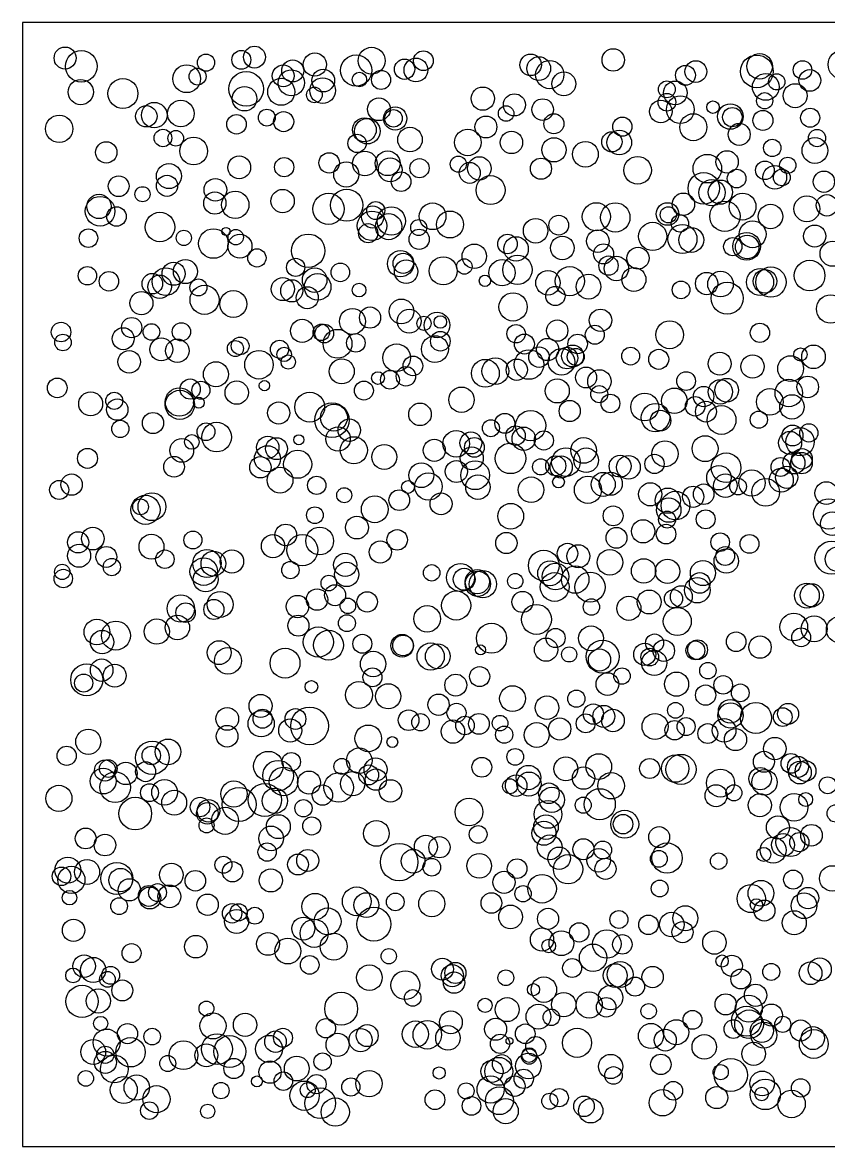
# Model space of a CAD drawing. Header units: millimetres. Extents: x 0 to 100, y 0 to 50.
# Drawn here: x 0 to 35.9, y 0 to 50 of the extents above; entities that cross this region are included whole.
import ezdxf

# ---------------------------------------------------------------- set-up
doc = ezdxf.new("R2010")
doc.units = ezdxf.units.MM
doc.layers.add('frame', color=7, linetype='Continuous')
doc.layers.add('media', color=7, linetype='Continuous')

msp = doc.modelspace()

# ---------------------------------------------------------------- linework, layer by layer
at = {"layer": 'frame'}
msp.add_lwpolyline([(0, 0), (100, 0), (100, 50), (0, 50), (0, 0)], dxfattribs=at)
at = {"layer": 'media'}
for centre, radius in [((1.897, 48.416), 0.49), ((2.615, 48.052), 0.702), ((8.163, 48.213), 0.382), ((9.735, 48.337), 0.42), ((10.322, 48.46), 0.488), ((13.005, 48.129), 0.515), ((14.842, 47.868), 0.695), ((15.53, 48.298), 0.599), ((17.835, 48.3), 0.439), ((22.607, 48.115), 0.48), ((26.28, 48.332), 0.5), ((32.666, 47.825), 0.727), ((32.789, 48.05), 0.568), ((36.487, 48.127), 0.65), ((7.304, 47.496), 0.618), ((11.599, 47.628), 0.486), ((12.021, 47.845), 0.488), ((16.996, 47.922), 0.451), ((17.502, 47.887), 0.529), ((22.965, 47.95), 0.527), ((23.455, 47.68), 0.627), ((29.492, 47.65), 0.441), ((29.953, 47.815), 0.484), ((34.699, 47.887), 0.412), ((4.469, 46.838), 0.667), ((7.789, 47.595), 0.378), ((9.952, 47.045), 0.77), ((11.509, 46.917), 0.601), ((11.961, 47.317), 0.581), ((13.351, 46.968), 0.572), ((13.379, 47.414), 0.505), ((14.986, 47.461), 0.322), ((15.95, 47.446), 0.425), ((24.084, 47.269), 0.53), ((33.064, 47.132), 0.595), ((33.551, 47.359), 0.362), ((35.025, 47.422), 0.483), ((2.593, 46.904), 0.561), ((9.877, 46.608), 0.545), ((12.985, 46.779), 0.348), ((20.476, 46.612), 0.518), ((28.666, 47.025), 0.375), ((29.041, 46.867), 0.527), ((34.371, 46.743), 0.534), ((7.046, 45.949), 0.591), ((15.857, 46.139), 0.504), ((21.884, 46.336), 0.492), ((23.139, 46.124), 0.481), ((28.397, 46.042), 0.501), ((28.666, 46.451), 0.392), ((29.265, 46.125), 0.617), ((30.715, 46.233), 0.278), ((33.015, 46.517), 0.363), ((5.508, 45.828), 0.477), ((5.861, 45.878), 0.568), ((10.871, 45.767), 0.376), ((11.617, 45.589), 0.447), ((16.582, 45.727), 0.518), ((16.505, 45.737), 0.392), ((21.516, 45.95), 0.346), ((31.488, 45.817), 0.568), ((31.576, 45.788), 0.431), ((32.937, 45.644), 0.446), ((35.04, 45.763), 0.424), ((1.636, 45.268), 0.608), ((9.521, 45.471), 0.434), ((15.209, 45.225), 0.528), ((15.34, 45.164), 0.569), ((20.616, 45.351), 0.487), ((23.638, 45.495), 0.446), ((26.683, 45.364), 0.426), ((29.842, 45.342), 0.6), ((31.882, 45.021), 0.49), ((6.248, 44.861), 0.391), ((6.819, 44.85), 0.348), ((14.884, 44.623), 0.409), ((17.238, 44.79), 0.546), ((19.81, 44.666), 0.591), ((21.75, 44.665), 0.498), ((26.22, 44.69), 0.45), ((26.548, 44.66), 0.549), ((35.344, 44.857), 0.383), ((3.726, 44.219), 0.476), ((7.617, 44.281), 0.615), ((23.644, 44.335), 0.539), ((25.043, 44.137), 0.57), ((33.351, 44.419), 0.387), ((35.251, 44.307), 0.574), ((9.641, 43.553), 0.509), ((13.64, 43.754), 0.455), ((15.229, 43.727), 0.551), ((16.246, 43.736), 0.55), ((19.389, 43.696), 0.358), ((20.322, 43.51), 0.521), ((27.365, 43.425), 0.612), ((30.465, 43.497), 0.637), ((31.341, 43.796), 0.5), ((34.043, 43.646), 0.362), ((6.513, 43.166), 0.556), ((11.642, 43.564), 0.429), ((14.403, 43.237), 0.557), ((16.36, 43.444), 0.53), ((17.661, 43.518), 0.427), ((19.897, 43.311), 0.467), ((23.065, 43.496), 0.469), ((33.025, 43.424), 0.414), ((33.464, 43.113), 0.527), ((4.279, 42.717), 0.46), ((6.431, 42.734), 0.472), ((8.58, 42.554), 0.505), ((16.843, 42.92), 0.436), ((20.823, 42.545), 0.647), ((30.307, 42.625), 0.701), ((30.67, 42.433), 0.586), ((31.769, 43.058), 0.415), ((33.777, 43.108), 0.373), ((35.649, 42.916), 0.474), ((5.34, 42.36), 0.335), ((11.572, 42.057), 0.52), ((14.422, 41.871), 0.715), ((31.046, 42.453), 0.539), ((3.451, 41.605), 0.66), ((3.405, 41.817), 0.54), ((8.558, 41.966), 0.495), ((9.467, 41.891), 0.608), ((13.614, 41.707), 0.696), ((15.717, 41.631), 0.401), ((29.398, 41.913), 0.499), ((31.246, 41.38), 0.676), ((32.032, 41.809), 0.596), ((34.891, 41.71), 0.575), ((35.788, 41.867), 0.477), ((4.182, 41.371), 0.433), ((6.115, 40.9), 0.657), ((15.547, 40.954), 0.657), ((15.575, 41.347), 0.494), ((16.29, 40.92), 0.581), ((16.404, 41.169), 0.631), ((18.245, 41.379), 0.593), ((19.018, 41.014), 0.6), ((25.529, 41.359), 0.625), ((26.371, 41.328), 0.653), ((28.696, 41.481), 0.503), ((28.729, 41.445), 0.359), ((33.275, 41.37), 0.544), ((15.377, 40.625), 0.427), ((17.624, 40.878), 0.356), ((22.827, 40.735), 0.546), ((23.855, 40.983), 0.44), ((28.033, 40.485), 0.626), ((29.358, 40.368), 0.646), ((29.246, 41.061), 0.386), ((32.477, 40.58), 0.598), ((2.934, 40.408), 0.413), ((7.178, 40.417), 0.338), ((8.493, 40.168), 0.658), ((9.055, 40.704), 0.182), ((9.673, 40.048), 0.535), ((9.488, 40.45), 0.343), ((12.711, 39.846), 0.745), ((17.647, 40.355), 0.45), ((21.576, 40.146), 0.436), ((25.596, 40.273), 0.5), ((29.75, 40.325), 0.554), ((32.212, 40.041), 0.614), ((32.237, 40.015), 0.523), ((35.24, 40.497), 0.492), ((20.097, 39.6), 0.543), ((21.957, 39.927), 0.544), ((24.015, 39.969), 0.525), ((25.849, 39.707), 0.445), ((27.381, 39.515), 0.49), ((31.596, 40.03), 0.405), ((36.034, 39.713), 0.557), ((10.428, 39.528), 0.405), ((12.151, 39.105), 0.405), ((16.818, 39.269), 0.585), ((16.937, 39.286), 0.45), ((18.715, 38.951), 0.623), ((22.02, 38.997), 0.652), ((26.067, 39.183), 0.43), ((26.418, 39.056), 0.544), ((2.889, 38.735), 0.41), ((6.379, 38.472), 0.614), ((6.723, 38.823), 0.515), ((7.245, 38.919), 0.534), ((12.996, 38.542), 0.547), ((14.14, 38.884), 0.414), ((17.066, 38.919), 0.523), ((19.656, 39.146), 0.342), ((21.332, 38.871), 0.582), ((24.346, 38.492), 0.649), ((27.197, 38.567), 0.537), ((32.811, 38.453), 0.602), ((33.027, 38.486), 0.524), ((33.294, 38.452), 0.675), ((35.016, 38.741), 0.682), ((3.845, 38.487), 0.433), ((5.775, 38.38), 0.456), ((6.102, 38.245), 0.522), ((7.826, 38.213), 0.378), ((11.583, 38.14), 0.514), ((11.98, 38.063), 0.492), ((13.131, 38.237), 0.593), ((20.569, 38.509), 0.251), ((23.376, 38.42), 0.545), ((25.181, 38.248), 0.549), ((30.432, 38.387), 0.496), ((31.051, 38.363), 0.57), ((5.291, 37.514), 0.512), ((8.099, 37.664), 0.647), ((9.381, 37.477), 0.602), ((12.666, 37.758), 0.49), ((14.973, 38.095), 0.305), ((23.705, 37.834), 0.429), ((29.294, 38.106), 0.393), ((31.348, 37.735), 0.708), ((16.859, 37.147), 0.551), ((21.822, 37.348), 0.627), ((35.95, 37.255), 0.633), ((14.676, 36.704), 0.577), ((15.461, 36.873), 0.471), ((17.203, 36.715), 0.532), ((18.443, 36.538), 0.569), ((25.711, 36.751), 0.499), ((1.715, 36.229), 0.435), ((4.857, 36.426), 0.452), ((5.737, 36.233), 0.369), ((7.069, 36.24), 0.406), ((12.441, 36.282), 0.515), ((13.295, 36.218), 0.365), ((13.425, 36.163), 0.415), ((17.861, 36.617), 0.319), ((18.586, 36.675), 0.278), ((21.959, 36.156), 0.41), ((23.787, 36.295), 0.474), ((25.459, 36.11), 0.423), ((28.79, 36.108), 0.619), ((32.803, 36.197), 0.429), ((1.8, 35.765), 0.367), ((4.479, 35.931), 0.489), ((9.683, 35.611), 0.394), ((14.017, 35.709), 0.641), ((14.829, 35.747), 0.413), ((18.348, 35.469), 0.598), ((18.588, 35.823), 0.438), ((22.325, 35.696), 0.445), ((24.696, 35.699), 0.435), ((6.174, 35.456), 0.509), ((6.888, 35.398), 0.522), ((9.47, 35.494), 0.357), ((11.435, 35.463), 0.404), ((11.64, 35.236), 0.322), ((16.643, 35.087), 0.614), ((22.978, 35.113), 0.456), ((23.357, 35.453), 0.493), ((24.222, 35.073), 0.481), ((24.472, 35.166), 0.487), ((24.61, 35.125), 0.377), ((27.053, 35.16), 0.397), ((34.605, 35.23), 0.295), ((35.188, 35.128), 0.524), ((4.743, 34.908), 0.502), ((10.52, 34.775), 0.635), ((11.822, 34.898), 0.321), ((14.203, 34.482), 0.557), ((17.368, 34.724), 0.436), ((20.592, 34.394), 0.62), ((21.034, 34.49), 0.595), ((21.988, 34.553), 0.473), ((22.531, 34.785), 0.658), ((23.977, 34.903), 0.592), ((28.301, 35.016), 0.445), ((31.015, 34.82), 0.51), ((32.478, 34.696), 0.516), ((34.17, 34.602), 0.575), ((8.603, 34.354), 0.555), ((16.347, 34.106), 0.417), ((17.057, 34.262), 0.433), ((25.072, 34.208), 0.465), ((25.665, 34.034), 0.521), ((1.546, 33.744), 0.436), ((7.459, 33.693), 0.449), ((7.938, 33.643), 0.401), ((9.531, 33.534), 0.519), ((10.761, 33.845), 0.23), ((15.188, 33.625), 0.421), ((15.813, 34.182), 0.285), ((23.789, 33.611), 0.536), ((29.52, 34.049), 0.418), ((31.042, 33.569), 0.542), ((31.326, 33.642), 0.526), ((34.088, 33.518), 0.611), ((34.932, 33.789), 0.479), ((3.033, 33.037), 0.532), ((4.082, 33.17), 0.38), ((7, 32.992), 0.65), ((6.983, 33.12), 0.633), ((12.778, 32.89), 0.664), ((19.53, 33.219), 0.565), ((25.657, 33.464), 0.381), ((27.682, 32.896), 0.619), ((28.998, 33.173), 0.567), ((30.301, 33.36), 0.454), ((33.248, 33.126), 0.594), ((4.215, 32.78), 0.477), ((7.845, 33.089), 0.243), ((11.396, 32.632), 0.493), ((13.768, 32.313), 0.769), ((13.856, 32.422), 0.596), ((17.684, 32.569), 0.502), ((24.343, 32.717), 0.47), ((26.155, 33.052), 0.415), ((28.16, 32.422), 0.633), ((29.923, 32.929), 0.435), ((30.402, 32.689), 0.464), ((34.228, 32.902), 0.542), ((5.806, 32.181), 0.471), ((21.455, 32.169), 0.443), ((22.606, 32.069), 0.673), ((28.385, 32.291), 0.458), ((31.096, 32.317), 0.643), ((32.755, 32.332), 0.383), ((4.351, 31.921), 0.383), ((8.164, 31.794), 0.394), ((8.637, 31.558), 0.658), ((14.04, 31.471), 0.543), ((14.539, 31.866), 0.499), ((20.837, 31.953), 0.379), ((21.933, 31.623), 0.433), ((22.297, 31.482), 0.52), ((34.255, 31.627), 0.464), ((34.98, 31.744), 0.406), ((7.533, 31.339), 0.326), ((10.911, 31.1), 0.497), ((11.301, 31.042), 0.486), ((12.291, 31.438), 0.224), ((14.74, 30.971), 0.603), ((19.294, 31.259), 0.591), ((19.945, 31.295), 0.49), ((20.103, 31.101), 0.439), ((23.192, 31.406), 0.427), ((24.959, 30.962), 0.57), ((30.364, 31.043), 0.576), ((34.148, 31.298), 0.513), ((34.59, 31.347), 0.628), ((2.893, 30.611), 0.444), ((7.085, 30.962), 0.527), ((10.896, 30.594), 0.58), ((16.094, 30.672), 0.554), ((18.318, 30.968), 0.491), ((19.985, 30.613), 0.512), ((21.709, 30.611), 0.68), ((24.174, 30.447), 0.636), ((25.075, 30.527), 0.547), ((28.581, 30.814), 0.581), ((34.676, 30.59), 0.455), ((6.742, 30.237), 0.46), ((10.585, 30.217), 0.476), ((12.24, 30.349), 0.625), ((19.301, 30.026), 0.491), ((20.135, 29.86), 0.64), ((23.052, 30.234), 0.362), ((23.724, 30.28), 0.445), ((23.963, 30.226), 0.495), ((26.586, 30.262), 0.49), ((26.955, 30.214), 0.527), ((28.116, 30.363), 0.428), ((31.3, 30.194), 0.658), ((33.719, 30.227), 0.422), ((34.318, 30.408), 0.491), ((34.652, 30.4), 0.479), ((11.456, 29.641), 0.575), ((17.743, 29.862), 0.552), ((30.979, 29.749), 0.542), ((32.449, 29.515), 0.584), ((33.754, 29.643), 0.535), ((33.998, 29.771), 0.494), ((1.633, 29.207), 0.425), ((2.184, 29.444), 0.474), ((13.09, 29.412), 0.407), ((17.152, 29.335), 0.286), ((18.057, 29.36), 0.611), ((20.26, 29.332), 0.544), ((22.625, 29.214), 0.568), ((23.844, 29.561), 0.26), ((25.155, 29.215), 0.606), ((25.834, 29.453), 0.535), ((26.169, 29.483), 0.514), ((27.925, 29.012), 0.516), ((31.269, 29.395), 0.524), ((31.832, 29.357), 0.369), ((33.058, 29.1), 0.617), ((35.759, 29.065), 0.506), ((5.76, 28.461), 0.62), ((14.314, 28.97), 0.335), ((16.762, 28.751), 0.46), ((18.619, 28.59), 0.488), ((28.706, 28.73), 0.562), ((29.05, 28.511), 0.638), ((29.835, 28.902), 0.474), ((30.303, 29.014), 0.457), ((5.474, 28.321), 0.647), ((5.253, 28.453), 0.351), ((15.669, 28.344), 0.595), ((21.718, 28.035), 0.575), ((28.749, 28.31), 0.544), ((35.871, 28.139), 0.677), ((13.008, 28.081), 0.373), ((14.877, 27.532), 0.508), ((26.274, 28.053), 0.442), ((28.676, 27.891), 0.378), ((30.39, 27.9), 0.421), ((36.021, 27.707), 0.524), ((3.127, 27.041), 0.502), ((11.712, 27.205), 0.481), ((13.221, 26.936), 0.619), ((26.424, 27.075), 0.464), ((27.609, 27.365), 0.516), ((28.628, 27.243), 0.436), ((2.475, 26.875), 0.47), ((5.738, 26.681), 0.554), ((7.582, 26.979), 0.399), ((11.144, 26.707), 0.517), ((12.449, 26.528), 0.691), ((16.667, 26.985), 0.458), ((21.526, 26.845), 0.473), ((31.034, 26.881), 0.413), ((32.34, 26.807), 0.418), ((2.519, 26.278), 0.513), ((3.731, 26.227), 0.464), ((6.333, 26.125), 0.411), ((8.206, 25.935), 0.627), ((9.318, 26.026), 0.518), ((15.918, 26.444), 0.494), ((23.188, 25.846), 0.682), ((24.245, 26.378), 0.457), ((24.726, 26.256), 0.514), ((26.131, 25.986), 0.57), ((31.307, 26.045), 0.543), ((31.259, 26.266), 0.417), ((35.982, 26.191), 0.73), ((36.254, 26.126), 0.545), ((3.974, 25.777), 0.385), ((8.061, 25.573), 0.612), ((8.495, 25.929), 0.553), ((11.92, 25.641), 0.387), ((14.358, 25.872), 0.518), ((23.471, 25.499), 0.552), ((27.632, 25.601), 0.545), ((28.694, 25.585), 0.541), ((30.269, 25.511), 0.56), ((1.814, 25.266), 0.41), ((1.766, 25.559), 0.341), ((8.149, 25.224), 0.549), ((14.421, 25.447), 0.54), ((18.203, 25.518), 0.365), ((19.485, 25.311), 0.62), ((19.648, 25.232), 0.489), ((20.233, 25.128), 0.542), ((20.254, 25.029), 0.56), ((20.477, 25.012), 0.607), ((23.675, 24.889), 0.641), ((23.712, 25.354), 0.595), ((24.589, 25.22), 0.611), ((25.246, 24.882), 0.67), ((30.128, 25.069), 0.459), ((13.627, 25.062), 0.347), ((21.92, 25.151), 0.342), ((30.016, 24.747), 0.568), ((34.894, 24.506), 0.552), ((35.11, 24.52), 0.517), ((7.042, 23.935), 0.61), ((8.795, 24.115), 0.576), ((12.232, 24.019), 0.495), ((13.103, 24.331), 0.476), ((13.905, 24.524), 0.467), ((15.334, 24.225), 0.454), ((19.291, 24.066), 0.647), ((22.245, 24.223), 0.47), ((27.875, 24.222), 0.532), ((28.96, 24.367), 0.404), ((29.309, 24.462), 0.486), ((7.255, 23.749), 0.434), ((8.514, 23.891), 0.446), ((14.474, 24.05), 0.345), ((18.004, 23.474), 0.593), ((22.866, 23.447), 0.667), ((25.309, 23.999), 0.365), ((26.976, 23.939), 0.535), ((6.891, 23.087), 0.543), ((12.273, 23.169), 0.468), ((14.434, 23.28), 0.378), ((29.13, 23.357), 0.623), ((34.311, 23.108), 0.616), ((35.216, 23.03), 0.577), ((36.344, 22.988), 0.583), ((3.31, 22.887), 0.572), ((4.158, 22.726), 0.644), ((5.973, 22.904), 0.562), ((13.159, 22.441), 0.674), ((20.864, 22.609), 0.669), ((23.713, 22.618), 0.427), ((25.29, 22.607), 0.552), ((34.639, 22.652), 0.419), ((3.543, 22.439), 0.522), ((13.616, 22.303), 0.663), ((15.117, 22.363), 0.422), ((16.887, 22.277), 0.503), ((16.926, 22.288), 0.458), ((23.291, 22.101), 0.518), ((25.807, 21.794), 0.735), ((28.118, 22.397), 0.402), ((28.526, 22.055), 0.48), ((30.033, 22.1), 0.439), ((31.745, 22.453), 0.435), ((32.809, 22.216), 0.498), ((8.749, 21.968), 0.531), ((9.141, 21.605), 0.597), ((11.68, 21.502), 0.665), ((15.598, 21.464), 0.566), ((18.157, 21.792), 0.607), ((18.473, 21.806), 0.55), ((20.378, 22.091), 0.223), ((24.319, 21.888), 0.335), ((25.67, 21.646), 0.494), ((27.682, 21.892), 0.493), ((27.904, 21.772), 0.392), ((28.104, 21.511), 0.562), ((29.933, 22.07), 0.418), ((3.522, 21.188), 0.502), ((30.489, 21.168), 0.365), ((2.857, 20.761), 0.711), ((2.722, 20.614), 0.404), ((4.102, 20.945), 0.511), ((15.568, 20.871), 0.422), ((19.274, 20.525), 0.488), ((20.336, 20.903), 0.447), ((26.023, 20.567), 0.507), ((26.669, 20.927), 0.365), ((29.095, 20.568), 0.539), ((12.853, 20.451), 0.278), ((14.966, 20.086), 0.6), ((16.269, 20.026), 0.56), ((30.389, 20.079), 0.452), ((31.17, 20.534), 0.413), ((31.93, 20.178), 0.396), ((10.592, 19.596), 0.514), ((18.508, 19.652), 0.473), ((21.801, 19.923), 0.574), ((23.332, 19.519), 0.526), ((24.64, 19.921), 0.382), ((9.11, 19.021), 0.504), ((12.773, 18.709), 0.838), ((19.308, 19.292), 0.425), ((25.395, 19.237), 0.452), ((25.859, 19.133), 0.49), ((29.048, 19.402), 0.352), ((31.498, 19.175), 0.562), ((31.481, 19.357), 0.526), ((32.627, 19.064), 0.692), ((33.821, 19.101), 0.415), ((34.058, 19.245), 0.468), ((10.618, 18.805), 0.585), ((10.68, 19.03), 0.424), ((11.91, 18.507), 0.513), ((12.143, 19.018), 0.461), ((17.176, 18.964), 0.459), ((17.706, 18.872), 0.387), ((19.685, 18.727), 0.413), ((20.304, 18.801), 0.461), ((21.243, 18.833), 0.347), ((23.9, 18.574), 0.495), ((25.054, 18.822), 0.421), ((26.268, 18.951), 0.501), ((28.138, 18.685), 0.579), ((29.519, 18.679), 0.402), ((31.213, 18.511), 0.526), ((2.928, 18.005), 0.56), ((9.103, 18.25), 0.482), ((15.382, 18.156), 0.592), ((19.149, 18.455), 0.519), ((21.428, 18.32), 0.385), ((22.876, 18.305), 0.552), ((29.01, 18.517), 0.431), ((30.484, 18.368), 0.442), ((31.717, 18.102), 0.493), ((5.776, 17.291), 0.743), ((6.474, 17.555), 0.571), ((16.452, 17.992), 0.24), ((33.465, 17.699), 0.5), ((1.966, 17.38), 0.426), ((5.729, 17.394), 0.411), ((10.939, 16.923), 0.655), ((11.955, 17.114), 0.41), ((14.98, 17.166), 0.568), ((21.917, 17.332), 0.371), ((32.981, 17.116), 0.468), ((3.672, 16.725), 0.469), ((3.816, 16.811), 0.392), ((4.599, 16.595), 0.496), ((5.478, 16.675), 0.446), ((11.369, 16.497), 0.68), ((14.203, 16.908), 0.352), ((15.708, 16.771), 0.512), ((20.434, 16.87), 0.439), ((24.174, 16.801), 0.531), ((25.634, 16.9), 0.573), ((27.899, 16.815), 0.446), ((29.033, 16.81), 0.608), ((29.294, 16.777), 0.668), ((34.181, 17.043), 0.438), ((34.496, 16.885), 0.467), ((34.582, 16.636), 0.506), ((34.833, 16.704), 0.462), ((3.589, 16.256), 0.575), ((4.123, 15.979), 0.681), ((11.617, 16.241), 0.637), ((12.745, 16.188), 0.512), ((14.067, 15.968), 0.656), ((14.688, 16.138), 0.541), ((15.402, 16.529), 0.442), ((15.719, 16.323), 0.476), ((21.959, 16.055), 0.479), ((22.509, 16.413), 0.543), ((22.53, 16.123), 0.536), ((24.959, 16.39), 0.498), ((26.184, 16.05), 0.59), ((31.05, 16.168), 0.622), ((32.816, 16.363), 0.499), ((33.008, 16.202), 0.567), ((1.618, 15.485), 0.582), ((5.651, 15.74), 0.399), ((6.318, 15.755), 0.571), ((9.407, 15.685), 0.584), ((10.782, 15.415), 0.739), ((13.343, 15.632), 0.455), ((16.371, 15.816), 0.5), ((21.691, 16.022), 0.333), ((23.415, 15.713), 0.459), ((30.853, 15.604), 0.488), ((31.646, 15.733), 0.356), ((35.819, 16.068), 0.376), ((5.018, 14.807), 0.727), ((6.749, 15.294), 0.554), ((7.898, 15.099), 0.435), ((9.635, 15.219), 0.755), ((11.225, 15.379), 0.565), ((23.548, 15.422), 0.562), ((24.946, 15.184), 0.356), ((25.68, 15.226), 0.692), ((32.8, 15.179), 0.514), ((34.323, 15.089), 0.614), ((34.84, 15.439), 0.31), ((8.224, 14.821), 0.48), ((8.275, 14.928), 0.501), ((9.012, 14.486), 0.602), ((12.499, 15.047), 0.383), ((19.866, 14.881), 0.616), ((23.378, 14.773), 0.619), ((36.183, 14.817), 0.389), ((8.189, 14.285), 0.335), ((11.382, 14.228), 0.533), ((12.869, 14.259), 0.403), ((23.287, 14.207), 0.546), ((26.79, 14.337), 0.621), ((26.715, 14.338), 0.435), ((33.605, 14.192), 0.514), ((2.81, 13.702), 0.462), ((11.06, 13.706), 0.548), ((15.742, 13.927), 0.573), ((20.27, 13.886), 0.394), ((23.198, 13.935), 0.534), ((28.321, 13.764), 0.465), ((34.159, 13.542), 0.644), ((35.098, 13.845), 0.48), ((3.669, 13.411), 0.482), ((10.883, 13.099), 0.408), ((17.948, 13.335), 0.516), ((18.548, 13.313), 0.472), ((23.451, 13.308), 0.551), ((24.953, 13.223), 0.469), ((25.812, 13.191), 0.395), ((28.672, 12.832), 0.677), ((33.396, 13.182), 0.577), ((33.832, 13.414), 0.509), ((34.555, 13.539), 0.427), ((12.257, 12.545), 0.463), ((12.69, 12.725), 0.489), ((16.757, 12.652), 0.833), ((17.376, 12.692), 0.527), ((20.317, 12.485), 0.548), ((23.875, 12.821), 0.499), ((25.631, 12.729), 0.522), ((28.306, 12.797), 0.375), ((30.968, 12.693), 0.365), ((32.975, 12.994), 0.313), ((2.015, 12.296), 0.577), ((2.876, 12.213), 0.556), ((4.196, 11.924), 0.713), ((6.624, 12.08), 0.524), ((8.937, 12.532), 0.378), ((9.346, 12.222), 0.452), ((18.208, 12.423), 0.392), ((22.003, 12.359), 0.436), ((24.271, 12.335), 0.652), ((25.934, 12.353), 0.471), ((1.735, 12.02), 0.413), ((2.176, 11.862), 0.603), ((4.365, 11.85), 0.522), ((7.691, 11.821), 0.457), ((11.048, 11.838), 0.516), ((21.42, 11.754), 0.495), ((23.113, 11.466), 0.635), ((34.283, 11.873), 0.425), ((36.017, 11.927), 0.565), ((4.755, 11.419), 0.493), ((5.623, 11.146), 0.466), ((5.665, 11.055), 0.488), ((6.008, 11.294), 0.399), ((6.535, 11.123), 0.508), ((14.869, 10.905), 0.64), ((22.266, 11.243), 0.363), ((28.346, 11.476), 0.373), ((32.417, 11.031), 0.628), ((32.851, 11.264), 0.575), ((34.946, 11.049), 0.476), ((2.092, 11.068), 0.324), ((4.298, 10.691), 0.373), ((8.235, 10.754), 0.477), ((13.016, 10.673), 0.587), ((15.295, 10.737), 0.552), ((16.584, 10.88), 0.393), ((18.206, 10.802), 0.581), ((20.858, 10.832), 0.459), ((32.645, 10.749), 0.274), ((34.766, 10.712), 0.574), ((9.325, 10.372), 0.431), ((9.526, 10.008), 0.532), ((9.614, 10.416), 0.383), ((10.337, 10.266), 0.374), ((13.575, 10.014), 0.596), ((15.632, 9.889), 0.754), ((21.712, 10.214), 0.526), ((23.378, 10.127), 0.47), ((29.484, 10.154), 0.557), ((33.003, 10.494), 0.467), ((2.271, 9.619), 0.496), ((12.496, 9.692), 0.51), ((12.975, 9.485), 0.625), ((26.533, 10.098), 0.4), ((27.846, 9.863), 0.435), ((28.883, 9.874), 0.546), ((29.363, 9.536), 0.471), ((34.33, 9.952), 0.538), ((10.921, 9.013), 0.508), ((23.111, 9.206), 0.516), ((23.974, 9.042), 0.551), ((24.766, 9.524), 0.43), ((25.993, 9.009), 0.632), ((30.78, 9.074), 0.521), ((4.852, 8.604), 0.422), ((7.708, 8.889), 0.503), ((11.803, 8.695), 0.576), ((13.846, 8.894), 0.601), ((23.409, 8.92), 0.304), ((25.383, 8.397), 0.611), ((26.684, 8.99), 0.434), ((2.747, 8.023), 0.503), ((16.295, 8.465), 0.341), ((31.121, 8.251), 0.271), ((31.554, 8.04), 0.471), ((3.146, 7.854), 0.56), ((3.92, 7.617), 0.397), ((12.776, 8.079), 0.416), ((15.434, 7.511), 0.569), ((18.682, 7.891), 0.487), ((19.119, 7.601), 0.495), ((19.257, 7.721), 0.471), ((24.449, 7.939), 0.421), ((26.368, 7.602), 0.531), ((26.589, 7.649), 0.577), ((28.029, 7.538), 0.475), ((33.307, 7.767), 0.379), ((35.056, 7.711), 0.507), ((35.467, 7.88), 0.512), ((2.252, 7.609), 0.329), ((3.779, 7.436), 0.349), ((17.03, 7.178), 0.64), ((19.199, 7.291), 0.476), ((21.501, 7.507), 0.35), ((23.193, 6.978), 0.567), ((27.248, 7.114), 0.424), ((31.955, 7.451), 0.443), ((2.648, 6.455), 0.716), ((3.373, 6.474), 0.537), ((4.441, 6.943), 0.466), ((22.73, 6.978), 0.271), ((26.163, 6.626), 0.546), ((32.61, 6.729), 0.495), ((14.177, 6.131), 0.733), ((17.358, 6.609), 0.369), ((20.575, 6.279), 0.315), ((21.558, 6.089), 0.533), ((24.077, 6.311), 0.543), ((25.21, 6.295), 0.584), ((25.966, 6.194), 0.435), ((31.278, 6.322), 0.47), ((32.31, 6.129), 0.601), ((8.184, 6.139), 0.33), ((19.057, 5.528), 0.509), ((22.953, 5.776), 0.551), ((23.526, 5.748), 0.369), ((27.856, 6.019), 0.342), ((29.804, 5.634), 0.419), ((32.202, 5.577), 0.666), ((32.321, 5.439), 0.639), ((33.317, 5.848), 0.488), ((3.479, 5.47), 0.318), ((8.475, 5.363), 0.579), ((9.901, 5.414), 0.52), ((13.501, 5.258), 0.43), ((17.477, 4.998), 0.586), ((18.008, 4.973), 0.636), ((21.043, 5.219), 0.491), ((29.081, 5.083), 0.557), ((31.623, 5.224), 0.416), ((32.892, 5.15), 0.517), ((32.975, 4.953), 0.577), ((33.82, 5.435), 0.358), ((34.621, 5.161), 0.469), ((3.744, 4.626), 0.6), ((4.672, 5.021), 0.448), ((5.769, 4.89), 0.37), ((8.657, 4.332), 0.687), ((11.256, 4.665), 0.479), ((11.587, 4.839), 0.421), ((14.018, 4.527), 0.516), ((15.04, 4.734), 0.515), ((15.335, 4.934), 0.489), ((18.927, 4.832), 0.546), ((22.364, 5.014), 0.436), ((24.669, 4.612), 0.646), ((27.957, 4.919), 0.56), ((28.595, 4.731), 0.488), ((35.201, 4.561), 0.642), ((35.159, 4.826), 0.515), ((3.146, 4.208), 0.553), ((4.807, 4.193), 0.655), ((7.162, 4.063), 0.64), ((8.177, 4.057), 0.507), ((9.222, 4.225), 0.708), ((10.966, 4.339), 0.605), ((21.245, 4.567), 0.428), ((21.664, 4.698), 0.154), ((22.831, 4.452), 0.443), ((30.33, 4.43), 0.546), ((32.525, 4.124), 0.521), ((3.685, 3.742), 0.491), ((3.683, 4.082), 0.382), ((4.084, 3.446), 0.618), ((6.464, 3.694), 0.357), ((12.201, 3.468), 0.552), ((13.349, 3.773), 0.388), ((21.328, 3.663), 0.423), ((22.507, 3.581), 0.569), ((22.54, 4.004), 0.344), ((22.538, 4.07), 0.327), ((26.162, 3.561), 0.539), ((28.399, 3.653), 0.455), ((9.405, 3.469), 0.449), ((11.011, 3.312), 0.499), ((18.538, 3.272), 0.271), ((20.883, 3.342), 0.493), ((21.185, 3.344), 0.621), ((26.289, 3.162), 0.391), ((31.058, 3.306), 0.338), ((31.512, 3.179), 0.736), ((2.816, 3.03), 0.346), ((4.508, 2.516), 0.601), ((5.081, 2.624), 0.564), ((10.427, 2.898), 0.243), ((11.601, 2.906), 0.412), ((13.078, 2.774), 0.428), ((14.609, 2.649), 0.404), ((15.415, 2.796), 0.589), ((20.825, 2.539), 0.606), ((21.902, 2.684), 0.454), ((22.296, 3.01), 0.43), ((32.904, 2.807), 0.55), ((34.616, 2.608), 0.41), ((5.96, 2.106), 0.603), ((8.83, 2.485), 0.363), ((12.548, 2.261), 0.653), ((12.689, 2.508), 0.333), ((13.248, 1.925), 0.682), ((18.349, 2.083), 0.438), ((19.735, 2.472), 0.357), ((21.217, 2.037), 0.619), ((23.876, 2.172), 0.407), ((28.472, 1.95), 0.59), ((28.95, 2.479), 0.416), ((30.885, 2.177), 0.491), ((33.044, 2.32), 0.68), ((32.884, 2.337), 0.301), ((34.213, 1.893), 0.61), ((13.915, 1.531), 0.628), ((19.975, 1.806), 0.413), ((21.496, 1.574), 0.56), ((23.455, 2.017), 0.356), ((24.979, 1.788), 0.457), ((25.278, 1.589), 0.542), ((5.641, 1.598), 0.39), ((8.238, 1.567), 0.319)]:
    msp.add_circle(centre, radius, dxfattribs=at)

doc.saveas('drawing.dxf')
